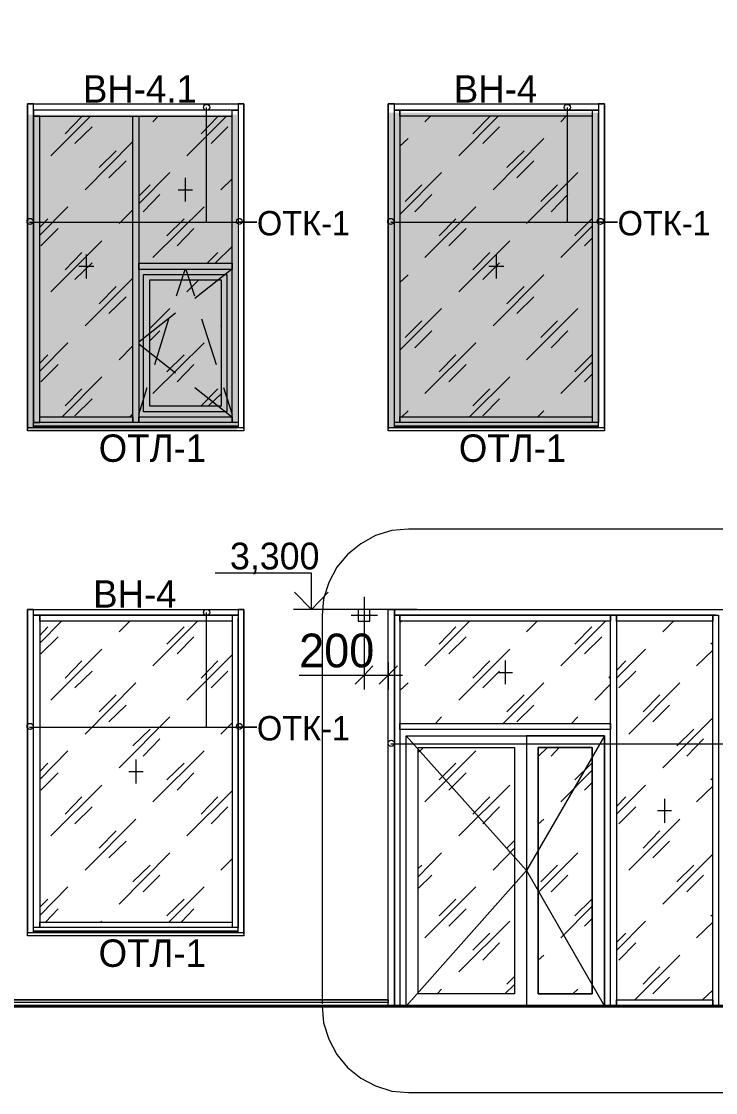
# Model space of a CAD drawing. Header units: millimetres. Extents: x 2294 to 908349, y -83289 to 219220.
# Drawn here: x 333934 to 339899, y 66327 to 75524 of the extents above; entities that cross this region are included whole.
import ezdxf

# ---------------------------------------------------------------- set-up
doc = ezdxf.new("R2010")
doc.units = ezdxf.units.MM
doc.layers.add('PDF _Геометрия', color=7, linetype='Continuous')
doc.layers.add('PDF _Текст', color=7, linetype='Continuous')

msp = doc.modelspace()

# ---------------------------------------------------------------- hatches: boundary and pattern name
at = {"transparency": 33554551}
h = msp.add_hatch(color=3, dxfattribs=at)
h.dxf.hatch_style = 1
h.paths.add_polyline_path([(333986.5, 74723), (335785.5, 74723), (335785.5, 72009.6), (333986.5, 72009.6)])
h = msp.add_hatch(color=3, dxfattribs=at)
h.dxf.hatch_style = 1
h.paths.add_polyline_path([(337085.9, 74740.5), (338885, 74740.5), (338885, 72027.1), (337085.9, 72027.1)])

# ---------------------------------------------------------------- linework, layer by layer
at = {"layer": 'PDF _Геометрия', "lineweight": 9}
for points in [[(317361.4, 81321.1), (317361.4, 67122.2), (337085.9, 67122.2), (337085.9, 70475.2), (345138.4, 70475.2), (345138.4, 67122.2), (346379.9, 67122.2), (346379.9, 70475.2), (354432.3, 70475.2), (354432.3, 67122.2), (355673.9, 67122.2), (355673.9, 70475.2), (366825.8, 70475.2), (366825.8, 67122.2), (367923, 67122.2), (367923, 81321.1), (367923, 67069.8)], [(334038.9, 72035.9), (334038.9, 72105.8), (334038.9, 73421.6), (334038.9, 72079.6), (334091.4, 72079.6), (334091.4, 73421.6), (334091.4, 74711.3), (334038.9, 74711.3), (334038.9, 73421.6), (334038.9, 74737.5), (334038.9, 74816.2), (333986.5, 74816.2), (333986.5, 74737.5), (333986.5, 73421.6), (333986.5, 72105.8), (333986.5, 72027.1), (333986.5, 74816.2), (335844.4, 74816.2), (335844.4, 72027.1), (335844.4, 72105.8), (335844.4, 73421.6), (335844.4, 74737.5), (335844.4, 74816.2), (335796.3, 74816.2), (335796.3, 74737.5), (335796.3, 73421.6), (335796.3, 72105.8), (335796.3, 72035.9)], [(335520.9, 74785.6), (335520.9, 73802), (335958.1, 73802), (335805.1, 73802)], [(337138.4, 72035.9), (337138.4, 72105.8), (337138.4, 74737.5), (337138.4, 74816.2), (337085.9, 74816.2), (337085.9, 74737.5), (337085.9, 72105.8), (337085.9, 72027.1), (337085.9, 74816.2), (338943.9, 74816.2), (338943.9, 72027.1), (338943.9, 72105.8), (338943.9, 74737.5), (338943.9, 74816.2), (338891.4, 74816.2), (338891.4, 74737.5)], [(338624.7, 74785.6), (338624.7, 73802), (339057.5, 73802), (338904.5, 73802)], [(334187.6, 74370.3), (334528.6, 74711.3)], [(334310, 74558.3), (334454.2, 74706.9)], [(335061.9, 74663.2), (335110, 74711.3)], [(335354.8, 74370.3), (335695.8, 74711.3)], [(335477.2, 74558.3), (335621.5, 74706.9)], [(338891.4, 72079.6), (337138.4, 72079.6), (337138.4, 74737.5), (337138.4, 74763.7), (337186.5, 74763.7), (337186.5, 74737.5), (337186.5, 72079.6), (337138.4, 72079.6)], [(337400.7, 74663.2), (337448.8, 74711.3)], [(337693.6, 74370.3), (338030.2, 74711.3)], [(337811.6, 74558.3), (337960.2, 74706.9)], [(338567.9, 74663.2), (338616, 74711.3)], [(338838.9, 74763.7), (338891.4, 74763.7)], [(338838.9, 74763.7), (338838.9, 74737.5)], [(338838.9, 74737.5), (338838.9, 72079.6)], [(338891.4, 72035.9), (338891.4, 72105.8), (338891.4, 74737.5), (338891.4, 72079.6)], [(334393, 74475.2), (334541.7, 74619.5)], [(335564.6, 74475.2), (335708.9, 74619.5)], [(337899, 74475.2), (338043.3, 74619.5)], [(337186.5, 74453.3), (337256.4, 74518.9)], [(337986.5, 74077.4), (338423.6, 74518.9)], [(334480.5, 74077.4), (334891.4, 74492.7)], [(334602.9, 74269.7), (334747.1, 74414)], [(338104.5, 74269.7), (338253.1, 74414)], [(334685.9, 74182.3), (334834.6, 74326.6)], [(338191.9, 74182.3), (338336.2, 74326.6)], [(334943.9, 73959.4), (335210.5, 74226)], [(335341.7, 74182.3), (335341.7, 73976.8)], [(335647.7, 74077.4), (335743.9, 74173.6)], [(337186.5, 73867.5), (337544.9, 74226)], [(338275, 73788.9), (338716.5, 74226)], [(334943.9, 74024.9), (335040, 74121.1)], [(335280.5, 74077.4), (335402.9, 74077.4)], [(337230.2, 73976.8), (337374.5, 74121.1)], [(338397.4, 73976.8), (338541.7, 74121.1)], [(334978.8, 73889.4), (335123.1, 74038)], [(337313.3, 73889.4), (337461.9, 74038)], [(338484.8, 73889.4), (338629.1, 74038)], [(334091.4, 73688.3), (334331.8, 73933.1)], [(334773.4, 73788.9), (334891.4, 73906.9)], [(335061.9, 73496), (335503.4, 73933.1)], [(337400.7, 73496), (337837.8, 73933.1)], [(334004, 73802), (335958.1, 73802)], [(334091.4, 73758.3), (334161.4, 73828.2)], [(335184.3, 73683.9), (335332.9, 73828.2)], [(337107.8, 73802), (339057.5, 73802)], [(337523.1, 73683.9), (337667.4, 73828.2)], [(338567.9, 73496), (338838.9, 73767)], [(338690.3, 73683.9), (338834.6, 73828.2)], [(334100.1, 73596.5), (334248.8, 73745.1)], [(335271.7, 73596.5), (335416, 73745.1)], [(337606.2, 73596.5), (337754.8, 73745.1)], [(334187.6, 73203.1), (334624.7, 73640.2)], [(335599.6, 73447.9), (335743.9, 73592.1)], [(337693.6, 73203.1), (338130.7, 73640.2)], [(338773.4, 73596.5), (338838.9, 73662.1)], [(334310, 73391), (334454.2, 73539.7)], [(334489.2, 73522.2), (334489.2, 73316.7)], [(335529.7, 73447.9), (335621.5, 73539.7)], [(337811.6, 73391), (337960.2, 73539.7)], [(338012.7, 73522.2), (338012.7, 73316.7)], [(334393, 73308), (334541.7, 73452.3)], [(334428, 73421.6), (334554.8, 73421.6)], [(335700.1, 73447.9), (335708.9, 73452.3)], [(337899, 73308), (338043.3, 73452.3)], [(337951.5, 73421.6), (338078.3, 73421.6)], [(334480.5, 72910.2), (334891.4, 73321.1)], [(335267.4, 73168.1), (335341.7, 73395.4)], [(335346, 73395.4), (335420.4, 73168.1)], [(335739.5, 73395.4), (335424.7, 73146.2)], [(337186.5, 73281.8), (337256.4, 73347.3)], [(337986.5, 72910.2), (338423.6, 73347.3)], [(334602.9, 73098.2), (334747.1, 73246.8)], [(335647.7, 72223.8), (335652.1, 72223.8), (335652.1, 73303.6), (335035.7, 73303.6), (335035.7, 72223.8), (335652.1, 72223.8)], [(335354.8, 73203.1), (335455.3, 73303.6)], [(338104.5, 73098.2), (338253.1, 73246.8)], [(334685.9, 73015.1), (334834.6, 73159.4)], [(338191.9, 73015.1), (338336.2, 73159.4)], [(335035.7, 72883.9), (335210.5, 73058.8)], [(337186.5, 72700.3), (337544.9, 73058.8)], [(338275, 72617.3), (338716.5, 73058.8)], [(335258.6, 73019.5), (334943.9, 72770.3)], [(335035.7, 72949.5), (335040, 72953.9)], [(335079.4, 72577.9), (335201.8, 72971.4)], [(335481.6, 72971.4), (335608.3, 72577.9)], [(337230.2, 72809.6), (337374.5, 72953.9)], [(338397.4, 72809.6), (338541.7, 72953.9)], [(335035.7, 72779), (335123.1, 72866.5)], [(335647.7, 72910.2), (335652.1, 72914.5)], [(337313.3, 72722.2), (337461.9, 72866.5)], [(338484.8, 72722.2), (338629.1, 72866.5)], [(334091.4, 72521.1), (334331.8, 72765.9)], [(335061.9, 72328.8), (335503.4, 72765.9)], [(337400.7, 72328.8), (337837.8, 72765.9)], [(334773.4, 72617.3), (334891.4, 72739.7)], [(335258.6, 72503.6), (334943.9, 72752.8)], [(334091.4, 72591.1), (334161.4, 72661)], [(334100.1, 72429.3), (334248.8, 72577.9)], [(335184.3, 72516.7), (335332.9, 72661)], [(335271.7, 72429.3), (335416, 72577.9)], [(337523.1, 72516.7), (337667.4, 72661)], [(337606.2, 72429.3), (337754.8, 72577.9)], [(338567.9, 72328.8), (338838.9, 72599.8)], [(338690.3, 72516.7), (338834.6, 72661)], [(338773.4, 72429.3), (338838.9, 72494.9)], [(334283.8, 72127.7), (334624.7, 72473)], [(337785.4, 72127.7), (338130.7, 72473)], [(334310, 72223.8), (334454.2, 72368.1)], [(334943.9, 72149.5), (335013.8, 72381.2)], [(335739.5, 72127.7), (335424.7, 72376.8)], [(335477.2, 72223.8), (335621.5, 72368.1)], [(335542.8, 72223.8), (335652.1, 72328.8)], [(335669.5, 72381.2), (335743.9, 72149.5)], [(337811.6, 72223.8), (337960.2, 72368.1)], [(334393, 72136.4), (334541.7, 72285)], [(337899, 72136.4), (338043.3, 72285)], [(334865.2, 72127.7), (334891.4, 72153.9)], [(337204, 72127.7), (337256.4, 72180.1)], [(338371.2, 72127.7), (338423.6, 72180.1)], [(335844.4, 72040.2), (335844.4, 72035.9), (333986.5, 72035.9), (333986.5, 72040.2)], [(335844.4, 72035.9), (335844.4, 72009.6), (333986.5, 72009.6), (333986.5, 72035.9)], [(335796.3, 72079.6), (334038.9, 72079.6)], [(335796.3, 72049), (334038.9, 72049), (335796.3, 72049)], [(335796.3, 72049), (334038.9, 72049)], [(338943.9, 72040.2), (338943.9, 72035.9), (337085.9, 72035.9), (337085.9, 72040.2)], [(338943.9, 72035.9), (338943.9, 72009.6), (337085.9, 72009.6), (337085.9, 72035.9)], [(338891.4, 72049), (337138.4, 72049), (338891.4, 72049)], [(338891.4, 72049), (337138.4, 72049)], [(338891.4, 72079.6), (338838.9, 72079.6)], [(333986.5, 72014), (333986.5, 72018.4)], [(335844.4, 72018.4), (335844.4, 72014)], [(337085.9, 72014), (337085.9, 72018.4)], [(338943.9, 72018.4), (338943.9, 72014)], [(346017.1, 67047.9), (346017.1, 70422.7), (346003.9, 70567), (345960.2, 70706.9), (345890.3, 70838), (345798.5, 70947.3), (345684.8, 71039.1), (345558, 71109.1), (345418.2, 71152.8), (345273.9, 71165.9), (337260.8, 71165.9), (337116.5, 71152.8), (336976.6, 71109.1), (336849.9, 71039.1), (336736.2, 70947.3), (336644.4, 70838), (336574.5, 70706.9), (336530.7, 70567), (336517.6, 70422.7), (336517.6, 67087.2)], [(337335.1, 70475.2), (336893.6, 70475.2), (336425.8, 70475.2), (336425.8, 70785.6), (335599.6, 70785.6)], [(336880.5, 70584.5), (336880.5, 70274.1), (336880.5, 69911.3), (336880.5, 69788.9)], [(334038.9, 67699.3), (334038.9, 67764.8), (334038.9, 70400.9), (334038.9, 70475.2), (333986.5, 70475.2), (333986.5, 70400.9), (333986.5, 67764.8), (333986.5, 67690.5), (333986.5, 70475.2), (335844.4, 70475.2), (335844.4, 67690.5), (335844.4, 67764.8), (335844.4, 70400.9), (335844.4, 70475.2), (335796.3, 70475.2), (335796.3, 70400.9)], [(336583.2, 70475.2), (336272.8, 70475.2)], [(337138.4, 67069.8), (337085.9, 67069.8), (337085.9, 69469.7), (337085.9, 70400.9), (337085.9, 70475.2), (337138.4, 70475.2), (337138.4, 70400.9), (337138.4, 70427.1), (337138.4, 70475.2), (337164.6, 70475.2), (339022.5, 70475.2), (339901.2, 70475.2)], [(335796.3, 67743), (334038.9, 67743), (334038.9, 70400.9), (334038.9, 70427.1), (334091.4, 70427.1), (334091.4, 70400.9), (334091.4, 67743), (334038.9, 67743)], [(334091.4, 70186.7), (334279.4, 70374.7)], [(334773.4, 70282.9), (334865.2, 70374.7)], [(335061.9, 69990), (335446.6, 70374.7)], [(335520.9, 70449), (335520.9, 69465.4), (335958.1, 69465.4), (335805.1, 69465.4)], [(335743.9, 70427.1), (335796.3, 70427.1)], [(335743.9, 70427.1), (335743.9, 70400.9)], [(335743.9, 70400.9), (335743.9, 67743)], [(335796.3, 67699.3), (335796.3, 67764.8), (335796.3, 70400.9), (335796.3, 67743)], [(336766.8, 70427.1), (336994.1, 70427.1)], [(339901.2, 70427.1), (339022.5, 70427.1), (337164.6, 70427.1), (337138.4, 70427.1), (337186.5, 70427.1), (337186.5, 70400.9), (337186.5, 69469.7), (337186.5, 67069.8)], [(337186.5, 70361.5), (337199.6, 70374.7)], [(337400.7, 69990), (337785.4, 70374.7)], [(338275, 70282.9), (338366.8, 70374.7)], [(338567.9, 69990), (338952.6, 70374.7)], [(339446.6, 70282.9), (339538.4, 70374.7)], [(334091.4, 70252.3), (334161.4, 70326.6)], [(335184.3, 70177.9), (335332.9, 70326.6)], [(337523.1, 70177.9), (337667.4, 70326.6)], [(338690.3, 70177.9), (338834.6, 70326.6)], [(334100.1, 70094.9), (334248.8, 70239.1)], [(335271.7, 70094.9), (335416, 70239.1)], [(337606.2, 70094.9), (337754.8, 70239.1)], [(338773.4, 70094.9), (338922, 70239.1)], [(339857.5, 70177.9), (339875, 70195.4)], [(334187.6, 69697.1), (334624.7, 70134.2)], [(337693.6, 69697.1), (338130.7, 70134.2)], [(339048.8, 69885), (339298, 70134.2)], [(339735.1, 69990), (339875, 70125.5)], [(334310, 69885), (334454.2, 70033.7)], [(335354.8, 69697.1), (335743.9, 70086.1)], [(335477.2, 69885), (335621.5, 70033.7)], [(337085.9, 70020.6), (337085.9, 69911.3), (337085.9, 69788.9)], [(337811.6, 69885), (337960.2, 70033.7)], [(338091.4, 70038.1), (338091.4, 69832.6)], [(339048.8, 69950.6), (339127.5, 70033.7)], [(334393, 69802), (334541.7, 69946.2)], [(335564.6, 69802), (335708.9, 69946.2)], [(336320.9, 69911.3), (336911.1, 69911.3), (336981, 69911.3)], [(336753.7, 69911.3), (337208.3, 69911.3)], [(337899, 69802), (338043.3, 69946.2)], [(338030.2, 69933.1), (338152.6, 69933.1)], [(339066.3, 69802), (339214.9, 69946.2)], [(334480.5, 69404.2), (334917.6, 69845.7)], [(337186.5, 69780.1), (337256.4, 69845.7)], [(338073.9, 69496), (338423.6, 69845.7)], [(338860.8, 69697.1), (338996.3, 69832.6)], [(338983.2, 69885), (338996.3, 69902.5)], [(339153.7, 69404.2), (339590.8, 69845.7)], [(334602.9, 69596.5), (334747.1, 69740.8)], [(338104.5, 69596.5), (338253.1, 69740.8)], [(339276.1, 69596.5), (339420.4, 69740.8)], [(334685.9, 69509.1), (334834.6, 69653.4)], [(338191.9, 69509.1), (338336.2, 69653.4)], [(339359.2, 69509.1), (339503.4, 69653.4)], [(334773.4, 69115.6), (335210.5, 69552.8)], [(337492.5, 69496), (337544.9, 69552.8)], [(338659.7, 69496), (338716.5, 69552.8)], [(339446.6, 69115.6), (339875, 69544.1)], [(334004, 69465.4), (335958.1, 69465.4)], [(334891.4, 69303.6), (335040, 69447.9)], [(335647.7, 69404.2), (335743.9, 69500.3)], [(339564.6, 69303.6), (339713.2, 69447.9)], [(334978.8, 69216.2), (335123.1, 69364.8)], [(337238.9, 69391.1), (338275, 68232.6)], [(337238.9, 67069.8), (337238.9, 69391.1), (338943.9, 69391.1), (338943.9, 67069.8)], [(338943.9, 69391.1), (338275, 68232.6)], [(339652, 69216.2), (339796.3, 69364.8)], [(334091.4, 69015.1), (334331.8, 69259.9)], [(335061.9, 68822.8), (335503.4, 69259.9)], [(337107.8, 69321.1), (345260.8, 69321.1)], [(337343.9, 69246.8), (337387.6, 69290.5)], [(337400.7, 68822.8), (337837.8, 69259.9)], [(338375.5, 69211.8), (338454.2, 69290.5)], [(338484.8, 69216.2), (338554.8, 69290.5)], [(334917.6, 69185.6), (334917.6, 68980.1)], [(334091.4, 69085), (334161.4, 69155)], [(334856.4, 69085), (334978.8, 69085)], [(335184.3, 69010.7), (335332.9, 69155)], [(337523.1, 69010.7), (337667.4, 69155)], [(338567.9, 68822.8), (338838.9, 69093.8)], [(338690.3, 69010.7), (338834.6, 69155)], [(334100.1, 68923.3), (334248.8, 69071.9)], [(335271.7, 68923.3), (335416, 69071.9)], [(337606.2, 68923.3), (337754.8, 69071.9)], [(338773.4, 68923.3), (338838.9, 68988.9)], [(339857.5, 69010.7), (339875, 69028.2)], [(334187.6, 68529.9), (334624.7, 68967)], [(335354.8, 68529.9), (335743.9, 68918.9)], [(337693.6, 68529.9), (338130.7, 68967)], [(339048.8, 68717.8), (339298, 68967)], [(339735.1, 68822.8), (339875, 68958.3)], [(334310, 68717.8), (334454.2, 68866.5)], [(335477.2, 68717.8), (335621.5, 68866.5)], [(337811.6, 68717.8), (337960.2, 68866.5)], [(339048.8, 68783.4), (339127.5, 68866.5)], [(339459.7, 68849), (339459.7, 68643.5)], [(334393, 68634.8), (334541.7, 68779)], [(335564.6, 68634.8), (335708.9, 68779)], [(337899, 68634.8), (338043.3, 68779)], [(339066.3, 68634.8), (339214.9, 68779)], [(339398.5, 68748.4), (339520.9, 68748.4)], [(334480.5, 68237), (334917.6, 68674.1)], [(338375.5, 68630.4), (338423.6, 68674.1)], [(339153.7, 68237), (339590.8, 68674.1)], [(334602.9, 68424.9), (334747.1, 68573.6)], [(339276.1, 68424.9), (339420.4, 68573.6)], [(334685.9, 68341.9), (334834.6, 68486.1)], [(338104.5, 68424.9), (338170.1, 68490.5)], [(339359.2, 68341.9), (339503.4, 68486.1)], [(334773.4, 67944.1), (335210.5, 68385.6)], [(337343.9, 68180.1), (337544.9, 68385.6)], [(337986.5, 68237), (338170.1, 68424.9)], [(338375.5, 68044.6), (338716.5, 68385.6)], [(339446.6, 67944.1), (339875, 68372.5)], [(334891.4, 68136.4), (335040, 68280.7)], [(335647.7, 68237), (335743.9, 68333.1)], [(337343.9, 68250.1), (337374.5, 68280.7)], [(338397.4, 68136.4), (338541.7, 68280.7)], [(339564.6, 68136.4), (339713.2, 68280.7)], [(334978.8, 68049), (335123.1, 68193.2)], [(338275, 68232.6), (337238.9, 67069.8)], [(337343.9, 68079.6), (337461.9, 68193.2)], [(338275, 68232.6), (338943.9, 67069.8)], [(338484.8, 68049), (338629.1, 68193.2)], [(339652, 68049), (339796.3, 68193.2)], [(334091.4, 67847.9), (334331.8, 68092.7)], [(335201.8, 67791.1), (335503.4, 68092.7)], [(337400.7, 67655.5), (337837.8, 68092.7)], [(334091.4, 67917.8), (334161.4, 67987.8)], [(335184.3, 67843.5), (335332.9, 67987.8)], [(337523.1, 67843.5), (337667.4, 67987.8)], [(338690.3, 67843.5), (338834.6, 67987.8)], [(334139.5, 67791.1), (334248.8, 67904.7)], [(335306.7, 67791.1), (335416, 67904.7)], [(337606.2, 67756.1), (337754.8, 67904.7)], [(338567.9, 67655.5), (338838.9, 67926.6)], [(334620.4, 67791.1), (334624.7, 67799.8)], [(337693.6, 67362.6), (338130.7, 67799.8)], [(338773.4, 67756.1), (338838.9, 67821.7)], [(339048.8, 67546.3), (339298, 67799.8)], [(339735.1, 67655.5), (339875, 67791.1)], [(339857.5, 67843.5), (339875, 67856.6)], [(335844.4, 67703.6), (335844.4, 67699.3), (333986.5, 67699.3), (333986.5, 67703.6)], [(335844.4, 67699.3), (335844.4, 67673), (333986.5, 67673), (333986.5, 67699.3)], [(335796.3, 67712.4), (334038.9, 67712.4), (335796.3, 67712.4)], [(335796.3, 67712.4), (334038.9, 67712.4)], [(335796.3, 67743), (335743.9, 67743)], [(333986.5, 67677.4), (333986.5, 67681.8)], [(335844.4, 67681.8), (335844.4, 67677.4)], [(337811.6, 67550.6), (337960.2, 67694.9)], [(337899, 67463.2), (338043.3, 67611.8)], [(339048.8, 67616.2), (339127.5, 67694.9)], [(339066.3, 67463.2), (339214.9, 67611.8)], [(338375.5, 67463.2), (338423.6, 67506.9)], [(339206.1, 67122.2), (339590.8, 67506.9)], [(339276.1, 67257.7), (339420.4, 67406.4)], [(338087, 67174.7), (338170.1, 67253.4)], [(338104.5, 67257.7), (338170.1, 67323.3)], [(339359.2, 67174.7), (339503.4, 67318.9)], [(337505.6, 67174.7), (337544.9, 67214)], [(338672.8, 67174.7), (338716.5, 67214)], [(339787.6, 67122.2), (339875, 67205.3)], [(337085.9, 67109.1), (337085.9, 67100.4), (317383.2, 67100.4), (317383.2, 67122.2), (337085.9, 67122.2), (317383.2, 67122.2), (317370.1, 67122.2), (317361.4, 67122.2), (317361.4, 67100.4), (317365.8, 67100.4), (317370.1, 67104.7), (317370.1, 67109.1), (317365.8, 67100.4), (317365.8, 67117.8), (317370.1, 67117.8), (317383.2, 67117.8)], [(317383.2, 67122.2), (337085.9, 67122.2), (337085.9, 67100.4)], [(336517.6, 67069.8), (336530.7, 66925.5), (336574.5, 66785.6), (336644.4, 66654.5), (336736.2, 66540.8), (336849.9, 66449), (336976.6, 66383.4), (337116.5, 66339.7), (337260.8, 66326.6), (345273.9, 66326.6), (345418.2, 66339.7), (345558, 66383.4), (345684.8, 66449), (345798.5, 66540.8), (345890.3, 66654.5), (345960.2, 66785.6), (346003.9, 66925.5), (346017.1, 67069.8)]]:
    msp.add_lwpolyline(points, dxfattribs=at)
for points in [[(334917.6, 74763.7), (334038.9, 74763.7), (334038.9, 74711.3), (334917.6, 74711.3), (335743.9, 74711.3), (335743.9, 74763.7), (334917.6, 74763.7), (334065.2, 74763.7), (334038.9, 74763.7), (334038.9, 74816.2), (334065.2, 74816.2), (334917.6, 74816.2), (335770.1, 74816.2), (335796.3, 74816.2), (335796.3, 74763.7), (335770.1, 74763.7)], [(337164.6, 74763.7), (337138.4, 74763.7), (337138.4, 74816.2), (337164.6, 74816.2), (338891.4, 74816.2), (338891.4, 74763.7)], [(334943.9, 72079.6), (334891.4, 72079.6), (334091.4, 72079.6), (334091.4, 72127.7), (334891.4, 72127.7), (334891.4, 72079.6), (334891.4, 73421.6), (334891.4, 74711.3), (334943.9, 74711.3), (334943.9, 73421.6)], [(335743.9, 74737.5), (335743.9, 74763.7), (335796.3, 74763.7), (335796.3, 74737.5), (335796.3, 73421.6), (335796.3, 72079.6), (335743.9, 72079.6), (335743.9, 73421.6)], [(338838.9, 74711.3), (337186.5, 74711.3), (337186.5, 74763.7), (338838.9, 74763.7)], [(335743.9, 73395.4), (334943.9, 73395.4), (334943.9, 73447.9), (335743.9, 73447.9)], [(334983.2, 73351.7), (335700.1, 73351.7), (335700.1, 72171.4), (334983.2, 72171.4)], [(335700.1, 73351.7), (335700.1, 72171.4), (334983.2, 72171.4), (334983.2, 73351.7)], [(335652.1, 73303.6), (335035.7, 73303.6), (335035.7, 72223.8), (335652.1, 72223.8)], [(335743.9, 72079.6), (334943.9, 72079.6), (334943.9, 72127.7), (335743.9, 72127.7)], [(338838.9, 72079.6), (337186.5, 72079.6), (337186.5, 72127.7), (338838.9, 72127.7)], [(334065.2, 70427.1), (334038.9, 70427.1), (334038.9, 70475.2), (334065.2, 70475.2), (335796.3, 70475.2), (335796.3, 70427.1)], [(336928.6, 70475.2), (336828, 70475.2), (336828, 70374.7), (336928.6, 70374.7)], [(335743.9, 70374.7), (334091.4, 70374.7), (334091.4, 70427.1), (335743.9, 70427.1)], [(337138.4, 70400.9), (337138.4, 69469.7), (337138.4, 67069.8), (337138.4, 69469.7)], [(338996.3, 70374.7), (337186.5, 70374.7), (337186.5, 70427.1), (338996.3, 70427.1)], [(338996.3, 70400.9), (338996.3, 70427.1), (339048.8, 70427.1), (339048.8, 70400.9), (339048.8, 69469.7), (339048.8, 67069.8), (338996.3, 67069.8), (338996.3, 69469.7)], [(339875, 70374.7), (339048.8, 70374.7), (339048.8, 70427.1), (339875, 70427.1)], [(339875, 70400.9), (339875, 70427.1), (339923.1, 70427.1), (339923.1, 70400.9), (339923.1, 69469.7), (339923.1, 67069.8), (339875, 67069.8), (339875, 69469.7)], [(338996.3, 69443.5), (337186.5, 69443.5), (337186.5, 69496), (338996.3, 69496)], [(337238.9, 69391.1), (338275, 69391.1), (338275, 67069.8), (337238.9, 67069.8)], [(338943.9, 67069.8), (338943.9, 69391.1), (338275, 69391.1), (338275, 67069.8)], [(337343.9, 67174.7), (337343.9, 69290.5), (338170.1, 69290.5), (338170.1, 67174.7)], [(338838.9, 67174.7), (338838.9, 69290.5), (338375.5, 69290.5), (338375.5, 67174.7)], [(335743.9, 67743), (334091.4, 67743), (334091.4, 67791.1), (335743.9, 67791.1)], [(339048.8, 67122.2), (339875, 67122.2), (339875, 67069.8), (339048.8, 67069.8)]]:
    msp.add_lwpolyline(points, close=True, dxfattribs=at)
at = {"layer": 'PDF _Геометрия', "lineweight": 18}
for points in [[(336570.1, 70623.8), (336425.8, 70475.2), (336281.6, 70623.8)], [(336954.8, 69990), (336880.5, 69911.3), (336801.8, 69832.6)], [(337164.6, 69990), (337085.9, 69911.3), (337007.2, 69832.6)]]:
    msp.add_lwpolyline(points, dxfattribs=at)
at = {"layer": 'PDF _Геометрия', "color": 171, "lineweight": 9, "true_color": 0x8080ff}
for points in [[(337343.9, 69290.5), (338170.1, 69290.5), (338170.1, 67174.7), (337343.9, 67174.7)], [(338375.5, 67174.7), (338375.5, 69290.5), (338838.9, 69290.5), (338838.9, 67174.7)]]:
    msp.add_lwpolyline(points, close=True, dxfattribs=at)
at = {"layer": 'PDF _Геометрия', "lineweight": 40}
msp.add_lwpolyline([(412198.3, 67069.8), (316919.9, 67069.8)], dxfattribs=at)
at = {"layer": 'PDF _Геометрия', "lineweight": 9}
for points in [[(335499.1, 74785.6), (335499.1, 74803.1), (335507.8, 74811.8), (335525.3, 74811.8)], [(335499.1, 74785.6), (335499.1, 74803.1), (335507.8, 74811.8), (335525.3, 74811.8)], [(335525.3, 74759.4), (335507.8, 74759.4), (335499.1, 74772.5), (335499.1, 74785.6)], [(335525.3, 74759.4), (335507.8, 74759.4), (335499.1, 74772.5), (335499.1, 74785.6)], [(335525.3, 74811.8), (335538.4, 74811.8), (335551.5, 74803.1), (335551.5, 74785.6)], [(335525.3, 74811.8), (335538.4, 74811.8), (335551.5, 74803.1), (335551.5, 74785.6)], [(335551.5, 74785.6), (335551.5, 74772.5), (335538.4, 74759.4), (335525.3, 74759.4)], [(335551.5, 74785.6), (335551.5, 74772.5), (335538.4, 74759.4), (335525.3, 74759.4)], [(338598.5, 74785.6), (338598.5, 74803.1), (338607.2, 74811.8), (338624.7, 74811.8)], [(338598.5, 74785.6), (338598.5, 74803.1), (338607.2, 74811.8), (338624.7, 74811.8)], [(338624.7, 74759.4), (338607.2, 74759.4), (338598.5, 74772.5), (338598.5, 74785.6)], [(338624.7, 74759.4), (338607.2, 74759.4), (338598.5, 74772.5), (338598.5, 74785.6)], [(338624.7, 74811.8), (338637.8, 74811.8), (338651, 74803.1), (338651, 74785.6)], [(338624.7, 74811.8), (338637.8, 74811.8), (338651, 74803.1), (338651, 74785.6)], [(338651, 74785.6), (338651, 74772.5), (338637.8, 74759.4), (338624.7, 74759.4)], [(338651, 74785.6), (338651, 74772.5), (338637.8, 74759.4), (338624.7, 74759.4)], [(333982.1, 73806.3), (333982.1, 73823.8), (333990.9, 73832.6), (334008.3, 73832.6)], [(333982.1, 73806.3), (333982.1, 73823.8), (333990.9, 73832.6), (334008.3, 73832.6)], [(334008.3, 73780.1), (333990.9, 73780.1), (333982.1, 73793.2), (333982.1, 73806.3)], [(334008.3, 73780.1), (333990.9, 73780.1), (333982.1, 73793.2), (333982.1, 73806.3)], [(334008.3, 73832.6), (334021.5, 73832.6), (334034.6, 73823.8), (334034.6, 73806.3)], [(334008.3, 73832.6), (334021.5, 73832.6), (334034.6, 73823.8), (334034.6, 73806.3)], [(334034.6, 73806.3), (334034.6, 73793.2), (334021.5, 73780.1), (334008.3, 73780.1)], [(334034.6, 73806.3), (334034.6, 73793.2), (334021.5, 73780.1), (334008.3, 73780.1)], [(335783.2, 73806.3), (335783.2, 73823.8), (335791.9, 73832.6), (335805.1, 73832.6)], [(335783.2, 73806.3), (335783.2, 73823.8), (335791.9, 73832.6), (335805.1, 73832.6)], [(335805.1, 73780.1), (335791.9, 73780.1), (335783.2, 73793.2), (335783.2, 73806.3)], [(335805.1, 73780.1), (335791.9, 73780.1), (335783.2, 73793.2), (335783.2, 73806.3)], [(335805.1, 73832.6), (335818.2, 73832.6), (335831.3, 73823.8), (335831.3, 73806.3)], [(335805.1, 73832.6), (335818.2, 73832.6), (335831.3, 73823.8), (335831.3, 73806.3)], [(335831.3, 73806.3), (335831.3, 73793.2), (335818.2, 73780.1), (335805.1, 73780.1)], [(335831.3, 73806.3), (335831.3, 73793.2), (335818.2, 73780.1), (335805.1, 73780.1)], [(337081.6, 73806.3), (337081.6, 73823.8), (337090.3, 73832.6), (337107.8, 73832.6)], [(337081.6, 73806.3), (337081.6, 73823.8), (337090.3, 73832.6), (337107.8, 73832.6)], [(337107.8, 73780.1), (337090.3, 73780.1), (337081.6, 73793.2), (337081.6, 73806.3)], [(337107.8, 73780.1), (337090.3, 73780.1), (337081.6, 73793.2), (337081.6, 73806.3)], [(337107.8, 73832.6), (337120.9, 73832.6), (337134, 73823.8), (337134, 73806.3)], [(337107.8, 73832.6), (337120.9, 73832.6), (337134, 73823.8), (337134, 73806.3)], [(337134, 73806.3), (337134, 73793.2), (337120.9, 73780.1), (337107.8, 73780.1)], [(337134, 73806.3), (337134, 73793.2), (337120.9, 73780.1), (337107.8, 73780.1)], [(338882.7, 73806.3), (338882.7, 73823.8), (338891.4, 73832.6), (338908.9, 73832.6)], [(338882.7, 73806.3), (338882.7, 73823.8), (338891.4, 73832.6), (338908.9, 73832.6)], [(338908.9, 73780.1), (338891.4, 73780.1), (338882.7, 73793.2), (338882.7, 73806.3)], [(338908.9, 73780.1), (338891.4, 73780.1), (338882.7, 73793.2), (338882.7, 73806.3)], [(338908.9, 73832.6), (338922, 73832.6), (338935.1, 73823.8), (338935.1, 73806.3)], [(338908.9, 73832.6), (338922, 73832.6), (338935.1, 73823.8), (338935.1, 73806.3)], [(338935.1, 73806.3), (338935.1, 73793.2), (338922, 73780.1), (338908.9, 73780.1)], [(338935.1, 73806.3), (338935.1, 73793.2), (338922, 73780.1), (338908.9, 73780.1)], [(335499.1, 70449), (335499.1, 70466.5), (335507.8, 70475.2), (335525.3, 70475.2)], [(335499.1, 70449), (335499.1, 70466.5), (335507.8, 70475.2), (335525.3, 70475.2)], [(335525.3, 70475.2), (335538.4, 70475.2), (335551.5, 70466.5), (335551.5, 70449)], [(335525.3, 70475.2), (335538.4, 70475.2), (335551.5, 70466.5), (335551.5, 70449)], [(335525.3, 70422.7), (335507.8, 70422.7), (335499.1, 70435.9), (335499.1, 70449)], [(335525.3, 70422.7), (335507.8, 70422.7), (335499.1, 70435.9), (335499.1, 70449)], [(335551.5, 70449), (335551.5, 70435.9), (335538.4, 70422.7), (335525.3, 70422.7)], [(335551.5, 70449), (335551.5, 70435.9), (335538.4, 70422.7), (335525.3, 70422.7)], [(333982.1, 69469.7), (333982.1, 69487.2), (333990.9, 69496), (334008.3, 69496)], [(333982.1, 69469.7), (333982.1, 69487.2), (333990.9, 69496), (334008.3, 69496)], [(334008.3, 69443.5), (333990.9, 69443.5), (333982.1, 69456.6), (333982.1, 69469.7)], [(334008.3, 69443.5), (333990.9, 69443.5), (333982.1, 69456.6), (333982.1, 69469.7)], [(334008.3, 69496), (334021.5, 69496), (334034.6, 69487.2), (334034.6, 69469.7)], [(334008.3, 69496), (334021.5, 69496), (334034.6, 69487.2), (334034.6, 69469.7)], [(334034.6, 69469.7), (334034.6, 69456.6), (334021.5, 69443.5), (334008.3, 69443.5)], [(334034.6, 69469.7), (334034.6, 69456.6), (334021.5, 69443.5), (334008.3, 69443.5)], [(335783.2, 69469.7), (335783.2, 69487.2), (335791.9, 69496), (335805.1, 69496)], [(335783.2, 69469.7), (335783.2, 69487.2), (335791.9, 69496), (335805.1, 69496)], [(335805.1, 69443.5), (335791.9, 69443.5), (335783.2, 69456.6), (335783.2, 69469.7)], [(335805.1, 69443.5), (335791.9, 69443.5), (335783.2, 69456.6), (335783.2, 69469.7)], [(335805.1, 69496), (335818.2, 69496), (335831.3, 69487.2), (335831.3, 69469.7)], [(335805.1, 69496), (335818.2, 69496), (335831.3, 69487.2), (335831.3, 69469.7)], [(335831.3, 69469.7), (335831.3, 69456.6), (335818.2, 69443.5), (335805.1, 69443.5)], [(335831.3, 69469.7), (335831.3, 69456.6), (335818.2, 69443.5), (335805.1, 69443.5)], [(337085.9, 69325.5), (337085.9, 69343), (337094.7, 69351.7), (337112.2, 69351.7)], [(337085.9, 69325.5), (337085.9, 69343), (337094.7, 69351.7), (337112.2, 69351.7)], [(337112.2, 69351.7), (337125.3, 69351.7), (337138.4, 69343), (337138.4, 69325.5)], [(337112.2, 69351.7), (337125.3, 69351.7), (337138.4, 69343), (337138.4, 69325.5)], [(337112.2, 69299.3), (337094.7, 69299.3), (337085.9, 69312.4), (337085.9, 69325.5)], [(337112.2, 69299.3), (337094.7, 69299.3), (337085.9, 69312.4), (337085.9, 69325.5)], [(337138.4, 69325.5), (337138.4, 69312.4), (337125.3, 69299.3), (337112.2, 69299.3)], [(337138.4, 69325.5), (337138.4, 69312.4), (337125.3, 69299.3), (337112.2, 69299.3)]]:
    msp.add_open_spline(points, degree=3, dxfattribs=at)

# ---------------------------------------------------------------- texts
at = {"layer": 'PDF _Текст', "attachment_point": 4, "style": ''}
for s, insert, char_height in [('ВН-4.1', (334462.3, 74944.8), 235.29), ('ВН-4', (337649.2, 74944.8), 235.29), ('ОТК-1', (335957.4, 73790.2), 209.3), ('ОТК-1', (339056.8, 73790.2), 209.3), ('ОТЛ-1', (334597.9, 71858.6), 235.29), ('ОТЛ-1', (337692.7, 71858.6), 235.29), ('3,300', (335725.7, 70912.4), 229.97), ('ВН-4', (334549.8, 70608.3), 235.29), ('200', (336320.2, 70120.7), 289.45), ('ОТК-1', (335957.4, 69453.7), 209.3), ('ОТЛ-1', (334597, 67522.1), 235.29)]:
    msp.add_mtext(s, dxfattribs=dict(at, insert=insert, char_height=char_height))

doc.saveas('drawing.dxf')
